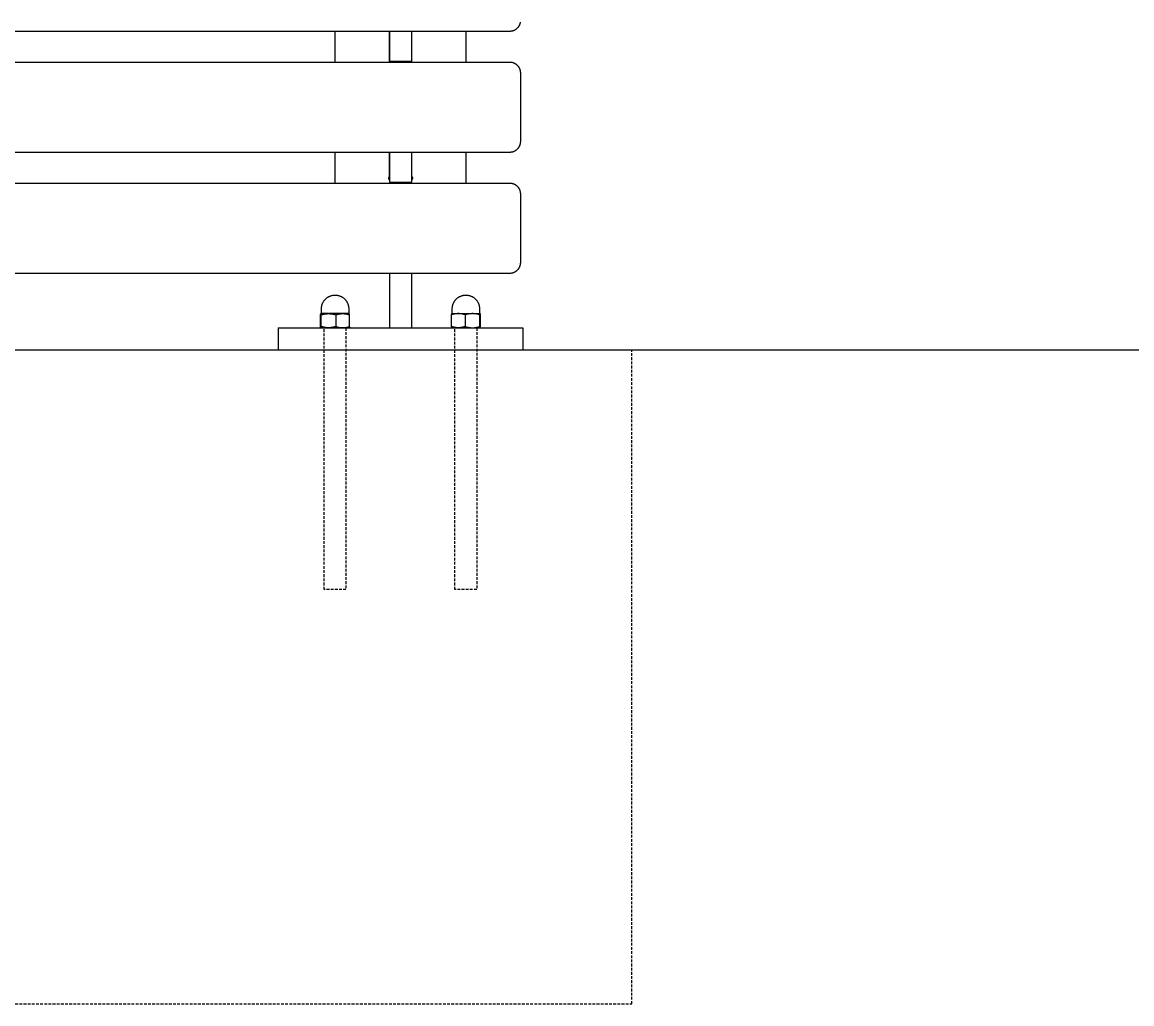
# Model space of a CAD drawing. Header units: millimetres. Extents: x -80 to 4518, y -398 to 2524.
# Drawn here: x 431 to 940, y 1078 to 1528 of the extents above; entities that cross this region are included whole.
import ezdxf

# ---------------------------------------------------------------- set-up
doc = ezdxf.new("R2010")
doc.units = ezdxf.units.MM
doc.linetypes.add('HIDDEN', pattern=[1.905, 1.27, -0.635])
for name, color, linetype, lineweight in [('ZANO_R', 7, 'Continuous', 0), ('ZANO_R_przerywana', 7, 'HIDDEN', 0), ('ZANO_W', 1, 'Continuous', 0)]:
    doc.layers.add(name, color=color, linetype=linetype, lineweight=lineweight)
doc.styles.add('Arial', font='arial.ttf')
doc.styles.get("Standard").update_dxf_attribs({"font": 'ARIALUNI.TTF'})
doc.dimstyles.new('pl i ang', dxfattribs={"dimtxt": 50, "dimasz": 50, "dimexe": 1.25, "dimexo": 0.625, "dimgap": 10, "dimtad": 1, "dimtoh": 1, "dimtxsty": 'Standard', "dimcen": 2.5, "dimclrd": 1, "dimclre": 1, "dimclrt": 1, "dimadec": 0, "dimazin": 0, "dimtfac": 1, "dimtmove": 0, "dimatfit": 3, "dimfxl": 1, "dimarcsym": 1})

# ---------------------------------------------------------------- blocks, each defined once
blk = doc.blocks.new('*D388')
at = {"layer": 'ZANO_W', "color": 1, "lineweight": -2}
blk.add_line((2189.64, 1454.5), (2185.06, 1488.61), dxfattribs=at)
for start, end in [(97.6419, 180), (52.4545, 75.0482), (202.5937, 225.1874)]:
    blk.add_arc((2199.97, 1377.51), 102.1, start, end, dxfattribs=at)
at = {"layer": 'ZANO_W', "color": 1}
for points in [[(2226.73, 1482.8), (2225.88, 1469.49), (2186.39, 1478.7)], [(2112.24, 1339.59), (2099.17, 1336.97), (2097.87, 1377.51)]]:
    blk.add_solid(points, dxfattribs=at)
at = {"layer": 'ZANO_W', "color": 1, "insert": (2100.03, 1464.93), "char_height": 40, "attachment_point": 5, "rotation": 48.821, "style": 'Arial'}
blk.add_mtext('82%%d', dxfattribs=at)

msp = doc.modelspace()

# ---------------------------------------------------------------- linework, layer by layer
at = {"layer": 'ZANO_R'}
for p, q in [((659.18, 1527.16), (659.13, 1526.99)), ((659.22, 1527.32), (659.18, 1527.16)), ((659.26, 1527.49), (659.22, 1527.32)), ((659.29, 1527.65), (659.26, 1527.49)), ((659.31, 1527.82), (659.29, 1527.65)), ((654.36, 1523.5), (360.45, 1523.5)), ((574.36, 1509.48), (574.36, 1523.5)), ((599.16, 1523.5), (599.16, 1509.48)), ((599.36, 1523.5), (599.36, 1522.42)), ((599.36, 1522.42), (599.36, 1512.51)), ((609.36, 1523.5), (609.36, 1522.42)), ((609.36, 1522.42), (609.36, 1512.51)), ((609.56, 1509.48), (609.56, 1523.5)), ((634.36, 1523.5), (634.36, 1509.48)), ((654.53, 1523.51), (654.36, 1523.5)), ((654.7, 1523.52), (654.53, 1523.51)), ((654.87, 1523.53), (654.7, 1523.52)), ((655.04, 1523.55), (654.87, 1523.53)), ((655.21, 1523.58), (655.04, 1523.55)), ((655.38, 1523.61), (655.21, 1523.58)), ((655.54, 1523.65), (655.38, 1523.61)), ((655.71, 1523.69), (655.54, 1523.65)), ((655.87, 1523.74), (655.71, 1523.69)), ((656.04, 1523.79), (655.87, 1523.74)), ((656.2, 1523.85), (656.04, 1523.79)), ((656.35, 1523.92), (656.2, 1523.85)), ((656.51, 1523.99), (656.35, 1523.92)), ((656.66, 1524.06), (656.51, 1523.99)), ((656.81, 1524.15), (656.66, 1524.06)), ((656.96, 1524.23), (656.81, 1524.15)), ((657.1, 1524.32), (656.96, 1524.23)), ((657.24, 1524.42), (657.1, 1524.32)), ((657.38, 1524.52), (657.24, 1524.42)), ((657.52, 1524.63), (657.38, 1524.52)), ((657.65, 1524.74), (657.52, 1524.63)), ((657.77, 1524.85), (657.65, 1524.74)), ((657.9, 1524.97), (657.77, 1524.85)), ((658.02, 1525.09), (657.9, 1524.97)), ((658.13, 1525.22), (658.02, 1525.09)), ((658.24, 1525.35), (658.13, 1525.22)), ((658.35, 1525.48), (658.24, 1525.35)), ((658.45, 1525.62), (658.35, 1525.48)), ((658.54, 1525.76), (658.45, 1525.62)), ((658.63, 1525.91), (658.54, 1525.76)), ((658.72, 1526.05), (658.63, 1525.91)), ((658.8, 1526.2), (658.72, 1526.05)), ((658.88, 1526.36), (658.8, 1526.2)), ((658.95, 1526.51), (658.88, 1526.36)), ((659.01, 1526.67), (658.95, 1526.51)), ((659.07, 1526.83), (659.01, 1526.67)), ((659.13, 1526.99), (659.07, 1526.83)), ((599.36, 1512.51), (599.36, 1509.91)), ((609.36, 1512.51), (609.36, 1509.91)), ((360.45, 1509.48), (654.36, 1509.48)), ((599.36, 1509.91), (599.36, 1509.48)), ((599.36, 1509.91), (609.36, 1509.91)), ((609.36, 1509.91), (609.36, 1509.48)), ((654.36, 1509.48), (654.53, 1509.47)), ((654.53, 1509.47), (654.7, 1509.46)), ((654.7, 1509.46), (654.87, 1509.45)), ((654.87, 1509.45), (655.04, 1509.43)), ((655.04, 1509.43), (655.21, 1509.4)), ((655.21, 1509.4), (655.38, 1509.37)), ((655.38, 1509.37), (655.54, 1509.33)), ((655.54, 1509.33), (655.71, 1509.29)), ((655.71, 1509.29), (655.87, 1509.24)), ((655.87, 1509.24), (656.04, 1509.19)), ((656.04, 1509.19), (656.2, 1509.13)), ((656.2, 1509.13), (656.35, 1509.06)), ((656.35, 1509.06), (656.51, 1508.99)), ((656.51, 1508.99), (656.66, 1508.92)), ((656.66, 1508.92), (656.81, 1508.83)), ((656.81, 1508.83), (656.96, 1508.75)), ((656.96, 1508.75), (657.1, 1508.66)), ((657.1, 1508.66), (657.24, 1508.56)), ((657.24, 1508.56), (657.38, 1508.46)), ((657.38, 1508.46), (657.52, 1508.36)), ((657.52, 1508.36), (657.65, 1508.25)), ((657.65, 1508.25), (657.77, 1508.13)), ((657.77, 1508.13), (657.9, 1508.01)), ((657.9, 1508.01), (658.02, 1507.89)), ((658.02, 1507.89), (658.13, 1507.76)), ((658.13, 1507.76), (658.24, 1507.63)), ((658.24, 1507.63), (658.35, 1507.5)), ((658.35, 1507.5), (658.45, 1507.36)), ((658.45, 1507.36), (658.54, 1507.22)), ((658.54, 1507.22), (658.63, 1507.07)), ((658.63, 1507.07), (658.72, 1506.93)), ((658.72, 1506.93), (658.8, 1506.78)), ((658.8, 1506.78), (658.88, 1506.62)), ((658.88, 1506.62), (658.95, 1506.47)), ((658.95, 1506.47), (659.01, 1506.31)), ((659.01, 1506.31), (659.07, 1506.15)), ((659.07, 1506.15), (659.13, 1505.99)), ((659.13, 1505.99), (659.18, 1505.83)), ((659.18, 1505.83), (659.22, 1505.66)), ((659.22, 1505.66), (659.26, 1505.49)), ((659.26, 1505.49), (659.29, 1505.33)), ((659.29, 1505.33), (659.31, 1505.16)), ((659.31, 1505.16), (659.33, 1504.99)), ((659.33, 1504.99), (659.35, 1504.82)), ((659.35, 1504.82), (659.36, 1504.65)), ((659.36, 1504.65), (659.36, 1504.48)), ((659.36, 1504.48), (659.36, 1500.75)), ((659.36, 1500.75), (659.36, 1473)), ((659.01, 1471.17), (658.95, 1471.01)), ((659.07, 1471.33), (659.01, 1471.17)), ((659.13, 1471.49), (659.07, 1471.33)), ((659.18, 1471.65), (659.13, 1471.49)), ((659.22, 1471.82), (659.18, 1471.65)), ((659.26, 1471.98), (659.22, 1471.82)), ((659.29, 1472.15), (659.26, 1471.98)), ((659.31, 1472.32), (659.29, 1472.15)), ((659.33, 1472.49), (659.31, 1472.32)), ((659.35, 1472.66), (659.33, 1472.49)), ((659.36, 1472.83), (659.35, 1472.66)), ((659.36, 1473), (659.36, 1472.83)), ((654.36, 1468), (360.45, 1468)), ((574.36, 1453.97), (574.36, 1468)), ((599.16, 1468), (599.16, 1456.89)), ((599.36, 1468), (599.36, 1466.92)), ((599.36, 1466.92), (599.36, 1457.01)), ((609.36, 1468), (609.36, 1466.92)), ((609.36, 1466.92), (609.36, 1457.01)), ((609.56, 1456.89), (609.56, 1468)), ((634.36, 1468), (634.36, 1453.97)), ((654.53, 1468), (654.36, 1468)), ((654.7, 1468.01), (654.53, 1468)), ((654.87, 1468.03), (654.7, 1468.01)), ((655.04, 1468.05), (654.87, 1468.03)), ((655.21, 1468.07), (655.04, 1468.05)), ((655.38, 1468.11), (655.21, 1468.07)), ((655.54, 1468.14), (655.38, 1468.11)), ((655.71, 1468.19), (655.54, 1468.14)), ((655.87, 1468.24), (655.71, 1468.19)), ((656.04, 1468.29), (655.87, 1468.24)), ((656.2, 1468.35), (656.04, 1468.29)), ((656.35, 1468.42), (656.2, 1468.35)), ((656.51, 1468.49), (656.35, 1468.42)), ((656.66, 1468.56), (656.51, 1468.49)), ((656.81, 1468.64), (656.66, 1468.56)), ((656.96, 1468.73), (656.81, 1468.64)), ((657.1, 1468.82), (656.96, 1468.73)), ((657.24, 1468.92), (657.1, 1468.82)), ((657.38, 1469.02), (657.24, 1468.92)), ((657.52, 1469.12), (657.38, 1469.02)), ((657.65, 1469.23), (657.52, 1469.12)), ((657.77, 1469.35), (657.65, 1469.23)), ((657.9, 1469.47), (657.77, 1469.35)), ((658.02, 1469.59), (657.9, 1469.47)), ((658.13, 1469.72), (658.02, 1469.59)), ((658.24, 1469.85), (658.13, 1469.72)), ((658.35, 1469.98), (658.24, 1469.85)), ((658.45, 1470.12), (658.35, 1469.98)), ((658.54, 1470.26), (658.45, 1470.12)), ((658.63, 1470.4), (658.54, 1470.26)), ((658.72, 1470.55), (658.63, 1470.4)), ((658.8, 1470.7), (658.72, 1470.55)), ((658.88, 1470.85), (658.8, 1470.7)), ((658.95, 1471.01), (658.88, 1470.85)), ((598.88, 1456.32), (598.87, 1456.28)), ((598.87, 1456.28), (598.87, 1456.25)), ((598.87, 1456.25), (598.87, 1456.21)), ((598.87, 1456.21), (598.87, 1456.18)), ((598.87, 1456.18), (598.87, 1456.15)), ((598.87, 1456.15), (598.87, 1456.11)), ((598.87, 1456.11), (598.87, 1456.08)), ((598.87, 1456.08), (598.88, 1456.04)), ((598.89, 1456.38), (598.88, 1456.35)), ((598.88, 1456.35), (598.88, 1456.32)), ((598.88, 1456.04), (598.88, 1456.01)), ((598.88, 1456.01), (598.89, 1455.98)), ((598.9, 1456.42), (598.89, 1456.38)), ((598.89, 1455.98), (598.9, 1455.94)), ((598.91, 1456.48), (598.9, 1456.45)), ((598.9, 1456.45), (598.9, 1456.42)), ((598.9, 1456.45), (598.91, 1456.42)), ((598.9, 1455.94), (598.91, 1455.91)), ((598.92, 1456.52), (598.91, 1456.48)), ((598.91, 1456.42), (598.92, 1456.39)), ((598.91, 1455.91), (598.92, 1455.88)), ((598.94, 1456.55), (598.92, 1456.52)), ((598.92, 1456.39), (598.94, 1456.36)), ((598.92, 1455.88), (598.93, 1455.85)), ((598.93, 1455.85), (598.94, 1455.81)), ((598.95, 1456.58), (598.94, 1456.55)), ((598.94, 1456.36), (598.95, 1456.33)), ((598.94, 1455.81), (598.96, 1455.78)), ((598.96, 1456.61), (598.95, 1456.58)), ((598.95, 1456.33), (598.96, 1456.3)), ((598.98, 1456.64), (598.96, 1456.61)), ((598.96, 1456.3), (598.98, 1456.27)), ((599, 1456.67), (598.98, 1456.64)), ((598.98, 1456.27), (598.99, 1456.24)), ((598.99, 1456.24), (599.01, 1456.21)), ((599.01, 1456.7), (599, 1456.67)), ((599.03, 1456.73), (599.01, 1456.7)), ((599.01, 1456.21), (599.03, 1456.18)), ((599.05, 1456.76), (599.03, 1456.73)), ((599.03, 1456.18), (599.05, 1456.15)), ((599.07, 1456.79), (599.05, 1456.76)), ((599.05, 1456.15), (599.07, 1456.13)), ((599.09, 1456.81), (599.07, 1456.79)), ((599.07, 1456.13), (599.09, 1456.1)), ((599.11, 1456.84), (599.09, 1456.81)), ((599.09, 1456.1), (599.11, 1456.08)), ((599.14, 1456.86), (599.11, 1456.84)), ((599.11, 1456.08), (599.13, 1456.05)), ((599.13, 1456.05), (599.15, 1456.03)), ((599.16, 1456.89), (599.14, 1456.86)), ((599.15, 1456.03), (599.18, 1456)), ((599.18, 1456), (599.2, 1455.98)), ((599.2, 1455.98), (599.23, 1455.96)), ((599.23, 1455.96), (599.25, 1455.94)), ((599.25, 1455.94), (599.28, 1455.92)), ((599.28, 1455.92), (599.3, 1455.9)), ((599.3, 1455.9), (599.33, 1455.88)), ((599.33, 1455.88), (599.36, 1455.86)), ((599.36, 1457.01), (599.36, 1454.41)), ((609.36, 1457.01), (609.36, 1454.41)), ((609.36, 1455.86), (609.39, 1455.88)), ((609.39, 1455.88), (609.42, 1455.9)), ((609.42, 1455.9), (609.44, 1455.92)), ((609.44, 1455.92), (609.47, 1455.94)), ((609.47, 1455.94), (609.5, 1455.96)), ((609.5, 1455.96), (609.52, 1455.98)), ((609.52, 1455.98), (609.55, 1456)), ((609.55, 1456), (609.57, 1456.03)), ((609.56, 1456.89), (609.58, 1456.86)), ((609.57, 1456.03), (609.59, 1456.05)), ((609.58, 1456.86), (609.61, 1456.84)), ((609.59, 1456.05), (609.61, 1456.08)), ((609.61, 1456.84), (609.63, 1456.81)), ((609.61, 1456.08), (609.64, 1456.1)), ((609.63, 1456.81), (609.65, 1456.79)), ((609.64, 1456.1), (609.66, 1456.13)), ((609.65, 1456.79), (609.67, 1456.76)), ((609.66, 1456.13), (609.68, 1456.15)), ((609.67, 1456.76), (609.69, 1456.73)), ((609.68, 1456.15), (609.69, 1456.18)), ((609.69, 1456.73), (609.71, 1456.7)), ((609.69, 1456.18), (609.71, 1456.21)), ((609.71, 1456.7), (609.73, 1456.67)), ((609.71, 1456.21), (609.73, 1456.24)), ((609.73, 1456.67), (609.74, 1456.64)), ((609.73, 1456.24), (609.74, 1456.27)), ((609.74, 1456.64), (609.76, 1456.61)), ((609.74, 1456.27), (609.76, 1456.3)), ((609.76, 1456.61), (609.77, 1456.58)), ((609.76, 1456.3), (609.77, 1456.33)), ((609.77, 1456.58), (609.79, 1456.55)), ((609.77, 1456.33), (609.79, 1456.36)), ((609.78, 1455.81), (609.77, 1455.78)), ((609.79, 1455.85), (609.78, 1455.81)), ((609.79, 1456.55), (609.8, 1456.52)), ((609.79, 1456.36), (609.8, 1456.39)), ((609.8, 1455.88), (609.79, 1455.85)), ((609.8, 1456.52), (609.81, 1456.48)), ((609.8, 1456.39), (609.81, 1456.42)), ((609.81, 1455.91), (609.8, 1455.88)), ((609.81, 1456.48), (609.82, 1456.45)), ((609.81, 1456.42), (609.82, 1456.45)), ((609.82, 1455.94), (609.81, 1455.91)), ((609.82, 1456.45), (609.83, 1456.42)), ((609.83, 1455.98), (609.82, 1455.94)), ((609.83, 1456.42), (609.83, 1456.38)), ((609.83, 1456.38), (609.84, 1456.35)), ((609.84, 1456.01), (609.83, 1455.98)), ((609.84, 1456.35), (609.85, 1456.32)), ((609.85, 1456.08), (609.84, 1456.04)), ((609.84, 1456.04), (609.84, 1456.01)), ((609.85, 1456.32), (609.85, 1456.28)), ((609.85, 1456.28), (609.85, 1456.25)), ((609.85, 1456.25), (609.85, 1456.21)), ((609.85, 1456.21), (609.85, 1456.18)), ((609.85, 1456.18), (609.85, 1456.15)), ((609.85, 1456.15), (609.85, 1456.11)), ((609.85, 1456.11), (609.85, 1456.08)), ((360.45, 1453.97), (654.36, 1453.97)), ((598.96, 1455.78), (598.97, 1455.75)), ((598.97, 1455.75), (598.99, 1455.72)), ((598.99, 1455.72), (599, 1455.69)), ((599, 1455.69), (599.02, 1455.66)), ((599.02, 1455.66), (599.04, 1455.63)), ((599.04, 1455.63), (599.06, 1455.61)), ((599.06, 1455.61), (599.08, 1455.58)), ((599.08, 1455.58), (599.1, 1455.55)), ((599.1, 1455.55), (599.12, 1455.53)), ((599.12, 1455.53), (599.15, 1455.5)), ((599.15, 1455.5), (599.17, 1455.48)), ((599.17, 1455.48), (599.2, 1455.45)), ((599.2, 1455.45), (599.22, 1455.43)), ((599.22, 1455.43), (599.25, 1455.41)), ((599.25, 1455.41), (599.28, 1455.39)), ((599.28, 1455.39), (599.3, 1455.37)), ((599.3, 1455.37), (599.33, 1455.35)), ((599.33, 1455.35), (599.36, 1455.33)), ((599.36, 1454.41), (609.36, 1454.41)), ((609.39, 1455.35), (609.36, 1455.33)), ((609.42, 1455.37), (609.39, 1455.35)), ((609.45, 1455.39), (609.42, 1455.37)), ((609.47, 1455.41), (609.45, 1455.39)), ((609.5, 1455.43), (609.47, 1455.41)), ((609.53, 1455.45), (609.5, 1455.43)), ((609.55, 1455.48), (609.53, 1455.45)), ((609.58, 1455.5), (609.55, 1455.48)), ((609.6, 1455.53), (609.58, 1455.5)), ((609.62, 1455.55), (609.6, 1455.53)), ((609.64, 1455.58), (609.62, 1455.55)), ((609.66, 1455.61), (609.64, 1455.58)), ((609.68, 1455.63), (609.66, 1455.61)), ((609.7, 1455.66), (609.68, 1455.63)), ((609.72, 1455.69), (609.7, 1455.66)), ((609.74, 1455.72), (609.72, 1455.69)), ((609.75, 1455.75), (609.74, 1455.72)), ((609.77, 1455.78), (609.75, 1455.75)), ((654.36, 1453.97), (654.53, 1453.97)), ((654.53, 1453.97), (654.7, 1453.96)), ((654.7, 1453.96), (654.87, 1453.95)), ((654.87, 1453.95), (655.04, 1453.93)), ((655.04, 1453.93), (655.21, 1453.9)), ((655.21, 1453.9), (655.38, 1453.87)), ((655.38, 1453.87), (655.54, 1453.83)), ((655.54, 1453.83), (655.71, 1453.79)), ((655.71, 1453.79), (655.87, 1453.74)), ((655.87, 1453.74), (656.04, 1453.69)), ((656.04, 1453.69), (656.2, 1453.63)), ((656.2, 1453.63), (656.35, 1453.56)), ((656.35, 1453.56), (656.51, 1453.49)), ((656.51, 1453.49), (656.66, 1453.41)), ((656.66, 1453.41), (656.81, 1453.33)), ((656.81, 1453.33), (656.96, 1453.25)), ((656.96, 1453.25), (657.1, 1453.15)), ((657.1, 1453.15), (657.24, 1453.06)), ((657.24, 1453.06), (657.38, 1452.96)), ((657.38, 1452.96), (657.52, 1452.85)), ((657.52, 1452.85), (657.65, 1452.74)), ((657.65, 1452.74), (657.77, 1452.63)), ((657.77, 1452.63), (657.9, 1452.51)), ((657.9, 1452.51), (658.02, 1452.39)), ((658.02, 1452.39), (658.13, 1452.26)), ((658.13, 1452.26), (658.24, 1452.13)), ((658.24, 1452.13), (658.35, 1452)), ((658.35, 1452), (658.45, 1451.86)), ((658.45, 1451.86), (658.54, 1451.72)), ((658.54, 1451.72), (658.63, 1451.57)), ((658.63, 1451.57), (658.72, 1451.42)), ((658.72, 1451.42), (658.8, 1451.27)), ((658.8, 1451.27), (658.88, 1451.12)), ((658.88, 1451.12), (658.95, 1450.97)), ((658.95, 1450.97), (659.01, 1450.81)), ((659.01, 1450.81), (659.07, 1450.65)), ((659.07, 1450.65), (659.13, 1450.49)), ((659.13, 1450.49), (659.18, 1450.32)), ((659.18, 1450.32), (659.22, 1450.16)), ((659.22, 1450.16), (659.26, 1449.99)), ((659.26, 1449.99), (659.29, 1449.82)), ((659.29, 1449.82), (659.31, 1449.65)), ((659.31, 1449.65), (659.33, 1449.49)), ((659.33, 1449.49), (659.35, 1449.32)), ((659.35, 1449.32), (659.36, 1449.14)), ((659.36, 1449.14), (659.36, 1448.97)), ((659.36, 1448.97), (659.36, 1445.25)), ((659.36, 1445.25), (659.36, 1417.5)), ((658.8, 1415.2), (658.72, 1415.05)), ((658.88, 1415.35), (658.8, 1415.2)), ((658.95, 1415.51), (658.88, 1415.35)), ((659.01, 1415.66), (658.95, 1415.51)), ((659.07, 1415.82), (659.01, 1415.66)), ((659.13, 1415.99), (659.07, 1415.82)), ((659.18, 1416.15), (659.13, 1415.99)), ((659.22, 1416.32), (659.18, 1416.15)), ((659.26, 1416.48), (659.22, 1416.32)), ((659.29, 1416.65), (659.26, 1416.48)), ((659.31, 1416.82), (659.29, 1416.65)), ((659.33, 1416.99), (659.31, 1416.82)), ((659.35, 1417.16), (659.33, 1416.99)), ((659.36, 1417.33), (659.35, 1417.16)), ((659.36, 1417.5), (659.36, 1417.33)), ((654.36, 1412.5), (360.45, 1412.5)), ((599.36, 1412.5), (599.36, 1387.51)), ((609.36, 1412.5), (609.36, 1387.51)), ((654.53, 1412.5), (654.36, 1412.5)), ((654.7, 1412.51), (654.53, 1412.5)), ((654.87, 1412.53), (654.7, 1412.51)), ((655.04, 1412.55), (654.87, 1412.53)), ((655.21, 1412.57), (655.04, 1412.55)), ((655.38, 1412.6), (655.21, 1412.57)), ((655.54, 1412.64), (655.38, 1412.6)), ((655.71, 1412.68), (655.54, 1412.64)), ((655.87, 1412.73), (655.71, 1412.68)), ((656.04, 1412.79), (655.87, 1412.73)), ((656.2, 1412.85), (656.04, 1412.79)), ((656.35, 1412.91), (656.2, 1412.85)), ((656.51, 1412.98), (656.35, 1412.91)), ((656.66, 1413.06), (656.51, 1412.98)), ((656.81, 1413.14), (656.66, 1413.06)), ((656.96, 1413.23), (656.81, 1413.14)), ((657.1, 1413.32), (656.96, 1413.23)), ((657.24, 1413.41), (657.1, 1413.32)), ((657.38, 1413.52), (657.24, 1413.41)), ((657.52, 1413.62), (657.38, 1413.52)), ((657.65, 1413.73), (657.52, 1413.62)), ((657.77, 1413.84), (657.65, 1413.73)), ((657.9, 1413.96), (657.77, 1413.84)), ((658.02, 1414.09), (657.9, 1413.96)), ((658.13, 1414.21), (658.02, 1414.09)), ((658.24, 1414.34), (658.13, 1414.21)), ((658.35, 1414.48), (658.24, 1414.34)), ((658.45, 1414.62), (658.35, 1414.48)), ((658.54, 1414.76), (658.45, 1414.62)), ((658.63, 1414.9), (658.54, 1414.76)), ((658.72, 1415.05), (658.63, 1414.9)), ((569.13, 1399.76), (569.25, 1399.93)), ((569.25, 1399.93), (569.38, 1400.1)), ((569.38, 1400.1), (569.51, 1400.27)), ((569.51, 1400.27), (569.65, 1400.44)), ((569.65, 1400.44), (569.79, 1400.59)), ((569.79, 1400.59), (569.94, 1400.75)), ((569.94, 1400.75), (570.1, 1400.9)), ((570.1, 1400.9), (570.25, 1401.04)), ((570.25, 1401.04), (570.42, 1401.18)), ((570.42, 1401.18), (570.58, 1401.31)), ((570.58, 1401.31), (570.76, 1401.43)), ((570.76, 1401.43), (570.93, 1401.55)), ((570.93, 1401.55), (571.11, 1401.67)), ((571.11, 1401.67), (571.3, 1401.78)), ((571.3, 1401.78), (571.49, 1401.88)), ((571.49, 1401.88), (571.68, 1401.97)), ((571.68, 1401.97), (571.87, 1402.06)), ((571.87, 1402.06), (572.07, 1402.14)), ((572.07, 1402.14), (572.27, 1402.22)), ((572.27, 1402.22), (572.47, 1402.28)), ((572.47, 1402.28), (572.67, 1402.35)), ((572.67, 1402.35), (572.88, 1402.4)), ((572.88, 1402.4), (573.09, 1402.45)), ((573.09, 1402.45), (573.3, 1402.49)), ((573.3, 1402.49), (573.51, 1402.52)), ((573.51, 1402.52), (573.72, 1402.54)), ((573.72, 1402.54), (573.93, 1402.56)), ((573.93, 1402.56), (574.15, 1402.57)), ((574.15, 1402.57), (574.36, 1402.58)), ((574.36, 1402.58), (574.57, 1402.57)), ((574.57, 1402.57), (574.79, 1402.56)), ((574.79, 1402.56), (575, 1402.54)), ((575, 1402.54), (575.21, 1402.52)), ((575.21, 1402.52), (575.42, 1402.49)), ((575.42, 1402.49), (575.63, 1402.45)), ((575.63, 1402.45), (575.84, 1402.4)), ((575.84, 1402.4), (576.05, 1402.35)), ((576.05, 1402.35), (576.25, 1402.28)), ((576.25, 1402.28), (576.45, 1402.22)), ((576.45, 1402.22), (576.65, 1402.14)), ((576.65, 1402.14), (576.85, 1402.06)), ((576.85, 1402.06), (577.05, 1401.97)), ((577.05, 1401.97), (577.24, 1401.88)), ((577.24, 1401.88), (577.42, 1401.78)), ((577.42, 1401.78), (577.61, 1401.67)), ((577.61, 1401.67), (577.79, 1401.55)), ((577.79, 1401.55), (577.97, 1401.43)), ((577.97, 1401.43), (578.14, 1401.31)), ((578.14, 1401.31), (578.31, 1401.18)), ((578.31, 1401.18), (578.47, 1401.04)), ((578.47, 1401.04), (578.63, 1400.9)), ((578.63, 1400.9), (578.78, 1400.75)), ((578.78, 1400.75), (578.93, 1400.59)), ((578.93, 1400.59), (579.07, 1400.44)), ((579.07, 1400.44), (579.21, 1400.27)), ((579.21, 1400.27), (579.34, 1400.1)), ((579.34, 1400.1), (579.47, 1399.93)), ((579.47, 1399.93), (579.59, 1399.76)), ((629.13, 1399.76), (629.25, 1399.93)), ((629.25, 1399.93), (629.38, 1400.1)), ((629.38, 1400.1), (629.51, 1400.27)), ((629.51, 1400.27), (629.65, 1400.44)), ((629.65, 1400.44), (629.79, 1400.59)), ((629.79, 1400.59), (629.94, 1400.75)), ((629.94, 1400.75), (630.1, 1400.9)), ((630.1, 1400.9), (630.25, 1401.04)), ((630.25, 1401.04), (630.42, 1401.18)), ((630.42, 1401.18), (630.58, 1401.31)), ((630.58, 1401.31), (630.76, 1401.43)), ((630.76, 1401.43), (630.93, 1401.55)), ((630.93, 1401.55), (631.11, 1401.67)), ((631.11, 1401.67), (631.3, 1401.78)), ((631.3, 1401.78), (631.49, 1401.88)), ((631.49, 1401.88), (631.68, 1401.97)), ((631.68, 1401.97), (631.87, 1402.06)), ((631.87, 1402.06), (632.07, 1402.14)), ((632.07, 1402.14), (632.27, 1402.22)), ((632.27, 1402.22), (632.47, 1402.28)), ((632.47, 1402.28), (632.67, 1402.35)), ((632.67, 1402.35), (632.88, 1402.4)), ((632.88, 1402.4), (633.09, 1402.45)), ((633.09, 1402.45), (633.3, 1402.49)), ((633.3, 1402.49), (633.51, 1402.52)), ((633.51, 1402.52), (633.72, 1402.54)), ((633.72, 1402.54), (633.93, 1402.56)), ((633.93, 1402.56), (634.15, 1402.57)), ((634.15, 1402.57), (634.36, 1402.58)), ((634.36, 1402.58), (634.57, 1402.57)), ((634.57, 1402.57), (634.79, 1402.56)), ((634.79, 1402.56), (635, 1402.54)), ((635, 1402.54), (635.21, 1402.52)), ((635.21, 1402.52), (635.42, 1402.49)), ((635.42, 1402.49), (635.63, 1402.45)), ((635.63, 1402.45), (635.84, 1402.4)), ((635.84, 1402.4), (636.05, 1402.35)), ((636.05, 1402.35), (636.25, 1402.28)), ((636.25, 1402.28), (636.45, 1402.22)), ((636.45, 1402.22), (636.65, 1402.14)), ((636.65, 1402.14), (636.85, 1402.06)), ((636.85, 1402.06), (637.05, 1401.97)), ((637.05, 1401.97), (637.24, 1401.88)), ((637.24, 1401.88), (637.42, 1401.78)), ((637.42, 1401.78), (637.61, 1401.67)), ((637.61, 1401.67), (637.79, 1401.55)), ((637.79, 1401.55), (637.97, 1401.43)), ((637.97, 1401.43), (638.14, 1401.31)), ((638.14, 1401.31), (638.31, 1401.18)), ((638.31, 1401.18), (638.47, 1401.04)), ((638.47, 1401.04), (638.63, 1400.9)), ((638.63, 1400.9), (638.78, 1400.75)), ((638.78, 1400.75), (638.93, 1400.59)), ((638.93, 1400.59), (639.07, 1400.44)), ((639.07, 1400.44), (639.21, 1400.27)), ((639.21, 1400.27), (639.34, 1400.1)), ((639.34, 1400.1), (639.47, 1399.93)), ((639.47, 1399.93), (639.59, 1399.76)), ((568.11, 1396.54), (568.13, 1396.75)), ((568.11, 1396.33), (568.11, 1396.54)), ((568.11, 1394.2), (568.11, 1396.33)), ((568.13, 1396.75), (568.14, 1396.97)), ((568.14, 1396.97), (568.17, 1397.18)), ((568.17, 1397.18), (568.2, 1397.39)), ((568.2, 1397.39), (568.24, 1397.6)), ((568.24, 1397.6), (568.29, 1397.81)), ((568.29, 1397.81), (568.34, 1398.01)), ((568.34, 1398.01), (568.4, 1398.22)), ((568.4, 1398.22), (568.47, 1398.42)), ((568.47, 1398.42), (568.55, 1398.62)), ((568.55, 1398.62), (568.63, 1398.82)), ((568.63, 1398.82), (568.72, 1399.01)), ((568.72, 1399.01), (568.81, 1399.2)), ((568.81, 1399.2), (568.91, 1399.39)), ((568.91, 1399.39), (569.02, 1399.57)), ((569.02, 1399.57), (569.13, 1399.76)), ((579.59, 1399.76), (579.7, 1399.57)), ((579.7, 1399.57), (579.81, 1399.39)), ((579.81, 1399.39), (579.91, 1399.2)), ((579.91, 1399.2), (580.01, 1399.01)), ((580.01, 1399.01), (580.09, 1398.82)), ((580.09, 1398.82), (580.18, 1398.62)), ((580.18, 1398.62), (580.25, 1398.42)), ((580.25, 1398.42), (580.32, 1398.22)), ((580.32, 1398.22), (580.38, 1398.01)), ((580.38, 1398.01), (580.43, 1397.81)), ((580.43, 1397.81), (580.48, 1397.6)), ((580.48, 1397.6), (580.52, 1397.39)), ((580.52, 1397.39), (580.55, 1397.18)), ((580.55, 1397.18), (580.58, 1396.97)), ((580.58, 1396.97), (580.6, 1396.75)), ((580.6, 1396.75), (580.61, 1396.54)), ((580.61, 1396.54), (580.61, 1396.33)), ((580.61, 1396.33), (580.61, 1394.2)), ((628.11, 1396.54), (628.13, 1396.75)), ((628.11, 1396.33), (628.11, 1396.54)), ((628.11, 1394.2), (628.11, 1396.33)), ((628.13, 1396.75), (628.14, 1396.97)), ((628.14, 1396.97), (628.17, 1397.18)), ((628.17, 1397.18), (628.2, 1397.39)), ((628.2, 1397.39), (628.24, 1397.6)), ((628.24, 1397.6), (628.29, 1397.81)), ((628.29, 1397.81), (628.34, 1398.01)), ((628.34, 1398.01), (628.4, 1398.22)), ((628.4, 1398.22), (628.47, 1398.42)), ((628.47, 1398.42), (628.55, 1398.62)), ((628.55, 1398.62), (628.63, 1398.82)), ((628.63, 1398.82), (628.72, 1399.01)), ((628.72, 1399.01), (628.81, 1399.2)), ((628.81, 1399.2), (628.91, 1399.39)), ((628.91, 1399.39), (629.02, 1399.57)), ((629.02, 1399.57), (629.13, 1399.76)), ((639.59, 1399.76), (639.7, 1399.57)), ((639.7, 1399.57), (639.81, 1399.39)), ((639.81, 1399.39), (639.91, 1399.2)), ((639.91, 1399.2), (640.01, 1399.01)), ((640.01, 1399.01), (640.09, 1398.82)), ((640.09, 1398.82), (640.18, 1398.62)), ((640.18, 1398.62), (640.25, 1398.42)), ((640.25, 1398.42), (640.32, 1398.22)), ((640.32, 1398.22), (640.38, 1398.01)), ((640.38, 1398.01), (640.43, 1397.81)), ((640.43, 1397.81), (640.48, 1397.6)), ((640.48, 1397.6), (640.52, 1397.39)), ((640.52, 1397.39), (640.55, 1397.18)), ((640.55, 1397.18), (640.58, 1396.97)), ((640.58, 1396.97), (640.6, 1396.75)), ((640.6, 1396.75), (640.61, 1396.54)), ((640.61, 1396.54), (640.61, 1396.33)), ((640.61, 1396.33), (640.61, 1394.2)), ((567.72, 1393.5), (567.87, 1394.08)), ((567.72, 1388.16), (567.72, 1393.5)), ((571.24, 1394.08), (567.87, 1394.08)), ((567.87, 1394.08), (568.02, 1393.5)), ((567.99, 1394.08), (568.11, 1394.2)), ((568.02, 1393.5), (568.34, 1393.6)), ((568.02, 1388.16), (568.02, 1393.5)), ((568.34, 1393.6), (568.66, 1393.7)), ((568.66, 1393.7), (568.99, 1393.78)), ((568.99, 1393.78), (569.32, 1393.86)), ((569.32, 1393.86), (569.65, 1393.92)), ((569.65, 1393.92), (569.99, 1393.97)), ((569.99, 1393.97), (570.32, 1394.02)), ((570.32, 1394.02), (570.66, 1394.05)), ((570.66, 1394.05), (571, 1394.07)), ((571, 1394.07), (571.34, 1394.08)), ((571.34, 1394.08), (571.68, 1394.07)), ((577.74, 1394.08), (571.43, 1394.08)), ((571.68, 1394.07), (572.01, 1394.05)), ((572.01, 1394.05), (572.35, 1394.02)), ((572.35, 1394.02), (572.69, 1393.97)), ((572.69, 1393.97), (573.02, 1393.92)), ((573.02, 1393.92), (573.36, 1393.86)), ((573.36, 1393.86), (573.69, 1393.78)), ((573.69, 1393.78), (574.01, 1393.7)), ((574.01, 1393.7), (574.34, 1393.6)), ((574.34, 1393.6), (574.66, 1393.5)), ((574.66, 1393.5), (574.97, 1393.6)), ((574.66, 1393.5), (574.66, 1388.16)), ((574.97, 1393.6), (575.28, 1393.7)), ((575.28, 1393.7), (575.59, 1393.78)), ((575.59, 1393.78), (575.9, 1393.86)), ((575.9, 1393.86), (576.22, 1393.92)), ((576.22, 1393.92), (576.54, 1393.97)), ((576.54, 1393.97), (576.86, 1394.01)), ((576.86, 1394.01), (577.19, 1394.05)), ((577.19, 1394.05), (577.51, 1394.07)), ((577.51, 1394.07), (577.83, 1394.08)), ((577.83, 1394.08), (578.16, 1394.07)), ((580.09, 1394.08), (577.92, 1394.08)), ((578.16, 1394.07), (578.48, 1394.05)), ((578.48, 1394.05), (578.8, 1394.01)), ((578.8, 1394.01), (579.12, 1393.97)), ((579.12, 1393.97), (579.44, 1393.92)), ((579.44, 1393.92), (579.76, 1393.86)), ((579.76, 1393.86), (580.08, 1393.78)), ((580.08, 1393.78), (580.39, 1393.7)), ((580.68, 1394.08), (580.09, 1394.08)), ((580.39, 1393.7), (580.7, 1393.6)), ((580.61, 1394.2), (580.61, 1394.19)), ((580.61, 1394.19), (580.61, 1394.19)), ((580.61, 1394.19), (580.61, 1394.19)), ((580.61, 1394.19), (580.61, 1394.18)), ((580.61, 1394.18), (580.61, 1394.18)), ((580.61, 1394.18), (580.61, 1394.17)), ((580.61, 1394.17), (580.61, 1394.17)), ((580.61, 1394.17), (580.62, 1394.17)), ((580.62, 1394.17), (580.62, 1394.16)), ((580.62, 1394.16), (580.62, 1394.16)), ((580.62, 1394.16), (580.62, 1394.15)), ((580.62, 1394.15), (580.62, 1394.15)), ((580.62, 1394.15), (580.62, 1394.15)), ((580.62, 1394.15), (580.62, 1394.14)), ((580.62, 1394.14), (580.63, 1394.14)), ((580.63, 1394.14), (580.63, 1394.14)), ((580.63, 1394.14), (580.63, 1394.13)), ((580.63, 1394.13), (580.63, 1394.13)), ((580.63, 1394.13), (580.64, 1394.12)), ((580.64, 1394.12), (580.64, 1394.12)), ((580.64, 1394.12), (580.64, 1394.12)), ((580.64, 1394.12), (580.64, 1394.12)), ((580.64, 1394.12), (580.65, 1394.11)), ((580.65, 1394.11), (580.65, 1394.11)), ((580.65, 1394.11), (580.65, 1394.11)), ((580.65, 1394.11), (580.66, 1394.1)), ((580.66, 1394.1), (580.66, 1394.1)), ((580.66, 1394.1), (580.66, 1394.1)), ((580.66, 1394.1), (580.67, 1394.1)), ((580.67, 1394.1), (580.67, 1394.1)), ((580.67, 1394.1), (580.67, 1394.09)), ((580.67, 1394.09), (580.68, 1394.09)), ((580.68, 1394.09), (580.68, 1394.09)), ((580.68, 1394.09), (580.68, 1394.09)), ((580.68, 1394.09), (580.69, 1394.09)), ((580.82, 1394.08), (580.68, 1394.08)), ((580.69, 1394.09), (580.69, 1394.08)), ((580.69, 1394.08), (580.7, 1394.08)), ((580.7, 1394.08), (580.7, 1394.08)), ((580.7, 1394.08), (580.7, 1394.08)), ((580.7, 1394.08), (580.71, 1394.08)), ((580.7, 1393.6), (581.01, 1393.5)), ((580.71, 1394.08), (580.71, 1394.08)), ((580.71, 1394.08), (580.72, 1394.08)), ((580.72, 1394.08), (580.72, 1394.08)), ((580.85, 1394.08), (580.82, 1394.08)), ((580.86, 1394.08), (580.85, 1394.08)), ((580.86, 1394.08), (580.86, 1394.08)), ((580.86, 1394.08), (580.86, 1394.08)), ((580.86, 1394.08), (580.86, 1394.08)), ((580.86, 1394.08), (580.86, 1394.08)), ((580.86, 1394.08), (580.87, 1394.07)), ((581.01, 1393.5), (580.87, 1394.07)), ((581.01, 1388.16), (581.01, 1393.5)), ((627.72, 1393.5), (627.86, 1394.07)), ((628.02, 1393.6), (627.72, 1393.5)), ((627.72, 1388.16), (627.72, 1393.5)), ((627.86, 1394.08), (627.86, 1394.08)), ((627.86, 1394.08), (627.86, 1394.08)), ((627.86, 1394.08), (627.86, 1394.08)), ((627.86, 1394.08), (627.86, 1394.08)), ((627.86, 1394.08), (627.87, 1394.08)), ((627.86, 1394.07), (627.86, 1394.08)), ((627.87, 1394.08), (627.9, 1394.08)), ((627.9, 1394.08), (628.04, 1394.08)), ((627.99, 1394.08), (628.11, 1394.2)), ((628.33, 1393.7), (628.02, 1393.6)), ((628.04, 1394.08), (628.63, 1394.08)), ((628.65, 1393.78), (628.33, 1393.7)), ((628.63, 1394.08), (630.8, 1394.08)), ((628.96, 1393.86), (628.65, 1393.78)), ((629.28, 1393.92), (628.96, 1393.86)), ((629.6, 1393.97), (629.28, 1393.92)), ((629.92, 1394.01), (629.6, 1393.97)), ((630.24, 1394.05), (629.92, 1394.01)), ((630.57, 1394.07), (630.24, 1394.05)), ((630.89, 1394.08), (630.57, 1394.07)), ((631.21, 1394.07), (630.89, 1394.08)), ((630.98, 1394.08), (637.29, 1394.08)), ((631.54, 1394.05), (631.21, 1394.07)), ((631.86, 1394.01), (631.54, 1394.05)), ((632.18, 1393.97), (631.86, 1394.01)), ((632.5, 1393.92), (632.18, 1393.97)), ((632.82, 1393.86), (632.5, 1393.92)), ((633.13, 1393.78), (632.82, 1393.86)), ((633.45, 1393.7), (633.13, 1393.78)), ((633.75, 1393.6), (633.45, 1393.7)), ((634.06, 1393.5), (633.75, 1393.6)), ((634.38, 1393.6), (634.06, 1393.5)), ((634.06, 1393.5), (634.06, 1388.16)), ((634.71, 1393.7), (634.38, 1393.6)), ((635.04, 1393.78), (634.71, 1393.7)), ((635.37, 1393.86), (635.04, 1393.78)), ((635.7, 1393.92), (635.37, 1393.86)), ((636.03, 1393.97), (635.7, 1393.92)), ((636.37, 1394.02), (636.03, 1393.97)), ((636.71, 1394.05), (636.37, 1394.02)), ((637.05, 1394.07), (636.71, 1394.05)), ((637.38, 1394.08), (637.05, 1394.07)), ((637.72, 1394.07), (637.38, 1394.08)), ((637.48, 1394.08), (640.85, 1394.08)), ((638.06, 1394.05), (637.72, 1394.07)), ((638.4, 1394.02), (638.06, 1394.05)), ((638.73, 1393.97), (638.4, 1394.02)), ((639.07, 1393.92), (638.73, 1393.97)), ((639.4, 1393.86), (639.07, 1393.92)), ((639.73, 1393.78), (639.4, 1393.86)), ((640.06, 1393.7), (639.73, 1393.78)), ((640.38, 1393.6), (640.06, 1393.7)), ((640.71, 1393.5), (640.38, 1393.6)), ((640.61, 1394.2), (640.61, 1394.19)), ((640.61, 1394.19), (640.61, 1394.19)), ((640.61, 1394.19), (640.61, 1394.19)), ((640.61, 1394.19), (640.61, 1394.18)), ((640.61, 1394.18), (640.61, 1394.18)), ((640.61, 1394.18), (640.61, 1394.17)), ((640.61, 1394.17), (640.61, 1394.17)), ((640.61, 1394.17), (640.62, 1394.17)), ((640.62, 1394.17), (640.62, 1394.16)), ((640.62, 1394.16), (640.62, 1394.16)), ((640.62, 1394.16), (640.62, 1394.15)), ((640.62, 1394.15), (640.62, 1394.15)), ((640.62, 1394.15), (640.62, 1394.15)), ((640.62, 1394.15), (640.62, 1394.14)), ((640.62, 1394.14), (640.63, 1394.14)), ((640.63, 1394.14), (640.63, 1394.14)), ((640.63, 1394.14), (640.63, 1394.13)), ((640.63, 1394.13), (640.63, 1394.13)), ((640.63, 1394.13), (640.63, 1394.13)), ((640.63, 1394.13), (640.64, 1394.12)), ((640.64, 1394.12), (640.64, 1394.12)), ((640.64, 1394.12), (640.64, 1394.12)), ((640.64, 1394.12), (640.65, 1394.11)), ((640.65, 1394.11), (640.65, 1394.11)), ((640.65, 1394.11), (640.65, 1394.11)), ((640.65, 1394.11), (640.65, 1394.11)), ((640.65, 1394.11), (640.66, 1394.1)), ((640.66, 1394.1), (640.66, 1394.1)), ((640.66, 1394.1), (640.66, 1394.1)), ((640.66, 1394.1), (640.67, 1394.1)), ((640.67, 1394.1), (640.67, 1394.09)), ((640.67, 1394.09), (640.67, 1394.09)), ((640.67, 1394.09), (640.68, 1394.09)), ((640.68, 1394.09), (640.68, 1394.09)), ((640.68, 1394.09), (640.69, 1394.09)), ((640.69, 1394.09), (640.69, 1394.09)), ((640.69, 1394.09), (640.69, 1394.08)), ((640.69, 1394.08), (640.7, 1394.08)), ((640.7, 1394.08), (640.7, 1394.08)), ((640.7, 1394.08), (640.71, 1394.08)), ((640.86, 1394.08), (640.71, 1393.5)), ((640.71, 1394.08), (640.71, 1394.08)), ((640.71, 1394.08), (640.71, 1394.08)), ((640.71, 1394.08), (640.72, 1394.08)), ((640.71, 1388.16), (640.71, 1393.5)), ((640.72, 1394.08), (640.72, 1394.08)), ((641.01, 1393.5), (640.86, 1394.08)), ((641.01, 1388.16), (641.01, 1393.5)), ((548.27, 1387.51), (552.27, 1387.51)), ((548.27, 1387.51), (548.27, 1377.51)), ((552.27, 1387.51), (599.36, 1387.51)), ((567.86, 1387.58), (567.36, 1387.58)), ((567.87, 1387.58), (567.72, 1388.16)), ((568.02, 1388.16), (567.87, 1387.58)), ((571.24, 1387.58), (567.87, 1387.58)), ((568.34, 1388.05), (568.02, 1388.16)), ((568.66, 1387.96), (568.34, 1388.05)), ((568.99, 1387.87), (568.66, 1387.96)), ((569.32, 1387.8), (568.99, 1387.87)), ((569.65, 1387.73), (569.32, 1387.8)), ((569.99, 1387.68), (569.65, 1387.73)), ((570.32, 1387.64), (569.99, 1387.68)), ((570.66, 1387.61), (570.32, 1387.64)), ((571, 1387.59), (570.66, 1387.61)), ((571.34, 1387.58), (571, 1387.59)), ((571.68, 1387.59), (571.34, 1387.58)), ((577.75, 1387.58), (571.44, 1387.58)), ((572.01, 1387.61), (571.68, 1387.59)), ((572.35, 1387.64), (572.01, 1387.61)), ((572.69, 1387.68), (572.35, 1387.64)), ((573.02, 1387.73), (572.69, 1387.68)), ((573.36, 1387.8), (573.02, 1387.73)), ((573.69, 1387.87), (573.36, 1387.8)), ((574.01, 1387.96), (573.69, 1387.87)), ((574.34, 1388.05), (574.01, 1387.96)), ((574.66, 1388.16), (574.34, 1388.05)), ((574.66, 1388.16), (574.97, 1388.05)), ((574.97, 1388.05), (575.28, 1387.96)), ((575.28, 1387.96), (575.59, 1387.87)), ((575.59, 1387.87), (575.9, 1387.8)), ((575.9, 1387.8), (576.22, 1387.74)), ((576.22, 1387.74), (576.54, 1387.68)), ((576.54, 1387.68), (576.86, 1387.64)), ((576.86, 1387.64), (577.19, 1387.61)), ((577.19, 1387.61), (577.51, 1387.59)), ((577.51, 1387.59), (577.83, 1387.58)), ((577.83, 1387.58), (578.16, 1387.59)), ((580.09, 1387.58), (577.92, 1387.58)), ((578.16, 1387.59), (578.48, 1387.61)), ((578.48, 1387.61), (578.8, 1387.64)), ((578.8, 1387.64), (579.12, 1387.68)), ((579.12, 1387.68), (579.44, 1387.74)), ((579.44, 1387.74), (579.76, 1387.8)), ((579.76, 1387.8), (580.08, 1387.87)), ((580.08, 1387.87), (580.39, 1387.96)), ((580.68, 1387.58), (580.09, 1387.58)), ((580.39, 1387.96), (580.7, 1388.05)), ((580.82, 1387.58), (580.68, 1387.58)), ((580.7, 1388.05), (581.01, 1388.16)), ((580.85, 1387.58), (580.82, 1387.58)), ((580.86, 1387.58), (580.85, 1387.58)), ((580.86, 1387.58), (580.86, 1387.58)), ((580.86, 1387.58), (580.86, 1387.58)), ((580.86, 1387.58), (580.86, 1387.58)), ((580.86, 1387.58), (580.86, 1387.58)), ((581.36, 1387.58), (580.86, 1387.58)), ((580.87, 1387.58), (580.86, 1387.58)), ((580.87, 1387.58), (581.01, 1388.16)), ((599.36, 1387.51), (609.36, 1387.51)), ((609.36, 1387.51), (656.45, 1387.51)), ((627.36, 1387.58), (627.86, 1387.58)), ((627.86, 1387.58), (627.72, 1388.16)), ((628.02, 1388.05), (627.72, 1388.16)), ((627.86, 1387.58), (627.86, 1387.58)), ((627.86, 1387.58), (627.86, 1387.58)), ((627.86, 1387.58), (627.86, 1387.58)), ((627.86, 1387.58), (627.86, 1387.58)), ((627.86, 1387.58), (627.87, 1387.58)), ((627.86, 1387.58), (627.86, 1387.58)), ((627.87, 1387.58), (627.9, 1387.58)), ((627.9, 1387.58), (628.04, 1387.58)), ((628.33, 1387.96), (628.02, 1388.05)), ((628.04, 1387.58), (628.63, 1387.58)), ((628.65, 1387.87), (628.33, 1387.96)), ((628.63, 1387.58), (630.8, 1387.58)), ((628.96, 1387.8), (628.65, 1387.87)), ((629.28, 1387.74), (628.96, 1387.8)), ((629.6, 1387.68), (629.28, 1387.74)), ((629.92, 1387.64), (629.6, 1387.68)), ((630.24, 1387.61), (629.92, 1387.64)), ((630.57, 1387.59), (630.24, 1387.61)), ((630.89, 1387.58), (630.57, 1387.59)), ((631.21, 1387.59), (630.89, 1387.58)), ((630.98, 1387.58), (637.28, 1387.58)), ((631.54, 1387.61), (631.21, 1387.59)), ((631.86, 1387.64), (631.54, 1387.61)), ((632.18, 1387.68), (631.86, 1387.64)), ((632.5, 1387.74), (632.18, 1387.68)), ((632.82, 1387.8), (632.5, 1387.74)), ((633.13, 1387.87), (632.82, 1387.8)), ((633.45, 1387.96), (633.13, 1387.87)), ((633.75, 1388.05), (633.45, 1387.96)), ((634.06, 1388.16), (633.75, 1388.05)), ((634.06, 1388.16), (634.38, 1388.05)), ((634.38, 1388.05), (634.71, 1387.96)), ((634.71, 1387.96), (635.04, 1387.87)), ((635.04, 1387.87), (635.37, 1387.8)), ((635.37, 1387.8), (635.7, 1387.73)), ((635.7, 1387.73), (636.03, 1387.68)), ((636.03, 1387.68), (636.37, 1387.64)), ((636.37, 1387.64), (636.71, 1387.61)), ((636.71, 1387.61), (637.05, 1387.59)), ((637.05, 1387.59), (637.38, 1387.58)), ((637.38, 1387.58), (637.72, 1387.59)), ((637.48, 1387.58), (640.85, 1387.58)), ((637.72, 1387.59), (638.06, 1387.61)), ((638.06, 1387.61), (638.4, 1387.64)), ((638.4, 1387.64), (638.73, 1387.68)), ((638.73, 1387.68), (639.07, 1387.73)), ((639.07, 1387.73), (639.4, 1387.8)), ((639.4, 1387.8), (639.73, 1387.87)), ((639.73, 1387.87), (640.06, 1387.96)), ((640.06, 1387.96), (640.38, 1388.05)), ((640.38, 1388.05), (640.71, 1388.16)), ((640.71, 1388.16), (640.86, 1387.58)), ((640.86, 1387.58), (641.01, 1388.16)), ((640.86, 1387.58), (641.36, 1387.58)), ((656.45, 1387.51), (660.45, 1387.51)), ((660.45, 1387.51), (660.45, 1377.51)), ((10.45, 1377.51), (710.45, 1377.51))]:
    msp.add_line(p, q, dxfattribs=at)
msp.add_lwpolyline([(-78.2, 1377.51), (3090.51, 1377.51)], dxfattribs=at)
at = {"layer": 'ZANO_R_przerywana'}
for p, q in [((569.36, 1267.51), (569.36, 1387.51)), ((579.36, 1387.51), (579.36, 1267.51)), ((629.36, 1267.51), (629.36, 1387.51)), ((639.36, 1387.51), (639.36, 1267.51)), ((710.45, 1077.51), (710.45, 1377.51)), ((579.36, 1267.51), (569.36, 1267.51)), ((579.36, 1267.51), (579.36, 1267.51)), ((579.36, 1267.51), (579.36, 1267.51)), ((639.36, 1267.51), (629.36, 1267.51)), ((10.45, 1077.51), (710.45, 1077.51))]:
    msp.add_line(p, q, dxfattribs=at)

# ---------------------------------------------------------------- dimensions: what is measured, and where the dimension line sits
at = {"layer": 'ZANO_W'}
dim = msp.add_angular_dim_2l(base=(2141.27, 1461.04), line1=((-78.2, 1377.51), (3090.51, 1377.51)), line2=((2194.69, 1416.83), (2190.97, 1444.59)), dimstyle='pl i ang', override={"dimtxt": 40, "dimasz": 40, "dimexe": 10, "dimexo": 10, "dimtoh": 0, "dimdec": 0, "dimtxsty": 'Arial', "dimtdec": 0, "dimtmove": 1}, dxfattribs=at)
dim.commit()
dim.dimension.update_dxf_attribs({"geometry": '*D388', "text_midpoint": (2100.03, 1464.93)})

doc.saveas('drawing.dxf')
